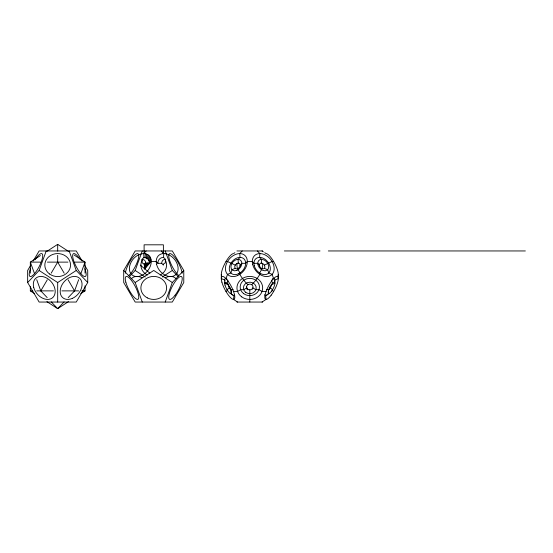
<?xml version="1.0" encoding="UTF-8"?>
<svg xmlns="http://www.w3.org/2000/svg" width="553" height="553" viewBox="0 0 553 553"><rect width="100%" height="100%" fill="white"/><g stroke="black" fill="none" stroke-linecap="round" stroke-linejoin="round"><path stroke-width="0.83" d="M161.303 250.951L163.799 253.571L163.543 257.387L165.485 259.329A6.422 4.645 49.6 0 0 161.711 263.297L157.875 263.346L156.236 261.521L151.252 261.521A12.857 9.304 -49.6 0 1 139.169 276.327A12.857 9.304 -49.6 0 1 129.616 266.276A12.857 9.304 -49.6 0 1 143.697 253.571C148.004 253.35 151.501 257.318 151.252 261.521L144.699 268.806L144.893 263.774M145.121 257.905L145.28 253.716M165.485 259.329L165.236 263.138A3.207 2.323 49.6 0 0 163.349 265.122L161.711 263.297M261.299 263.138L261.548 259.329L259.606 257.387L259.855 253.571L257.366 250.951M231.209 289.862L230.808 293.671L233.947 295.613L233.546 299.429L237.576 302.049M151.121 259.855L144.699 268.806L145.494 263.097M146.172 258.21L146.745 254.138M238.315 268.329L238.06 269.726L240.009 272.982L239.753 274.378C242.096 278.159 244.661 281.726 247.924 284.671M144.361 263.726L144.699 268.806L146.075 263.048M147.063 258.935L148.052 254.822M148.135 262.806L144.699 268.806L146.649 263.104M148.045 259.025L149.165 255.769M84.74 265.405L87.72 270.472L87.72 282.528L76.245 302.049L39.125 302.049L27.65 282.528L39.125 270.472L46.21 250.951M68.178 297.618L74.586 290.878L78.65 279.694M80.973 273.306L85.031 262.122L74.24 255.106M129.443 276.5L135.181 270.472L142.273 250.951M165.216 302.049L172.308 282.528L183.776 270.472L172.308 250.951L135.181 250.951L123.713 270.472L123.713 282.528L135.181 302.049L172.308 302.049L183.776 282.528L183.776 270.472M228.03 280.668L227.027 283.274L228.182 283.972M144.699 268.806L147.381 262.875M148.384 260.65L150.063 256.938M148.999 261.313L150.72 258.313M30.622 265.405L27.65 270.472L27.65 282.528M33.173 261.071L39.125 250.951L76.245 250.951L82.197 261.071M47.192 297.618L40.784 290.878L47.282 279.818M51.18 273.182L57.685 262.122L57.685 255.355M145.778 263.297L144.139 265.122A3.207 2.323 -49.6 0 0 142.252 263.138L142.003 259.329L143.946 257.387A9.643 6.975 -49.6 0 1 149.614 263.346L145.778 263.297A6.422 4.645 -49.6 0 0 142.003 259.329M240.196 265.122L241.841 263.297L245.67 263.346L247.315 261.521L252.299 261.521L253.938 263.346L257.774 263.297L259.412 265.122M64.093 301.91L57.685 308.65L46.887 301.634M146.186 250.951L143.697 253.571L143.974 257.802M242.249 250.951L239.753 253.571L240.009 257.387L238.06 259.329L238.315 263.138M227.027 289.703L229.329 287.878M225.983 291.479L227.705 290.111M251.691 284.671C254.947 281.726 257.511 278.159 259.855 274.378L259.606 272.982L261.548 269.726L261.299 268.329M40.41 255.576L30.332 262.122L30.332 273.12M46.887 251.366L57.685 244.35L68.482 251.366M57.685 302.049L57.685 282.528L76.245 270.472L69.153 250.951M68.482 301.634L57.685 308.65L51.27 301.91M80.717 293.684L85.031 290.878L85.031 285.804M142.273 302.049L135.181 282.528L153.748 270.472L172.308 282.528M162.312 276.963L172.308 270.472L165.216 250.951M233.546 253.571L234.887 252.7M262.039 302.049L266.069 299.429L265.661 295.613L268.806 293.671L268.481 290.622M272.477 279.32L273.624 278.622L272.09 274.378L268.779 272.982L267.659 269.726L264.348 268.329M246.756 287.878L243.693 289.703L240.638 289.654L237.576 291.479L233.546 291.479M264.348 265.122L272.09 261.521L273.624 261.521M235.267 268.329L231.956 269.726L230.836 272.982L227.525 274.378L225.983 278.622L227.131 279.32M271.447 284.671L274.917 283.274L274.834 280.018L278.297 278.622L278.297 274.378M230.808 289.703L233.166 289.668M236.947 250.951L262.668 250.951M284.353 250.951L319.993 250.951M328.33 250.951L525.35 250.951M144.575 253.039L144.105 253.039L144.105 244.813L163.384 244.813L163.384 253.039L162.914 253.039M225.983 261.521L227.525 261.521L235.267 265.122M40.59 262.122L30.332 262.122L34.397 273.306M47.427 262.122L67.936 262.122M74.779 262.122L85.031 262.122L85.031 273.12M30.332 286.648L30.332 290.878L32.745 290.878M36.761 290.878L53.461 290.878M61.908 290.878L78.602 290.878M81.816 290.878L85.031 290.878M266.069 291.479L262.039 291.479L258.977 289.654L255.915 289.703L252.852 287.878A12.857 9.304 -49.6 0 0 252.534 289.129M236.947 302.049L262.668 302.049M266.449 289.668L268.806 289.703M228.161 284.671L224.698 283.274L224.781 280.018L221.311 278.622L221.311 274.378M262.039 250.951L263.38 251.822M264.721 252.7L266.069 253.571A12.857 3.553 62.3 0 1 274.606 263.276A12.857 3.553 62.3 0 1 277.965 276.016M135.181 270.472L145.176 276.963M39.125 270.472L57.685 282.528M30.332 290.878L34.652 293.684M270.286 287.878L272.581 289.703M271.903 290.111L273.624 291.479M140.31 265.074L149.87 273.203M172.308 270.472L178.045 276.5M123.713 270.472L135.181 282.528M76.245 270.472L87.72 282.528M57.685 262.122L64.183 273.182M68.088 279.818L74.586 290.878M271.578 280.668L272.581 283.274M36.719 279.694L40.784 290.878M249.804 289.862L249.804 302.049M57.685 244.35L57.685 251.117M178.55 275.325A12.857 3.553 62.3 0 1 169.163 258.811A12.857 3.553 62.3 0 1 173.725 256.136A12.857 3.553 62.3 0 1 182.158 273.21M125.337 273.21A12.857 3.553 -62.3 0 1 133.764 256.136A12.857 3.553 -62.3 0 1 138.326 258.811A12.857 3.553 -62.3 0 1 128.946 275.325M165.202 259.855A12.857 11.502 0 0 1 160.176 275.035M147.312 275.035A12.857 11.502 0 0 1 142.287 259.855M131.462 278.622A12.857 9.304 49.6 0 1 142.024 277.675M165.465 277.675A12.857 9.304 -49.6 0 1 176.027 278.622M157.875 263.346A9.643 6.975 49.6 0 1 163.543 257.387M234.672 295.191A9.643 2.668 62.3 0 1 231.417 293.968M224.843 280.896A9.643 2.668 62.3 0 1 225.748 278.366M231.451 289.717A3.207 0.885 62.3 0 1 229.454 288.092A3.207 0.885 62.3 0 1 228.182 284.436M272.062 279.306A9.643 2.668 -62.3 0 1 274.585 281.926M268.198 293.968A9.643 2.668 -62.3 0 1 264.756 294.673M271.267 284.159A3.207 0.885 -62.3 0 1 270.645 287.214A3.207 0.885 -62.3 0 1 268.399 289.862M269.94 286.993A9.643 6.975 -49.6 0 1 268.779 289.654M230.836 289.654A9.643 6.975 49.6 0 1 229.668 286.993M221.394 275.325A12.857 3.553 -62.3 0 1 225.002 263.276A12.857 3.553 -62.3 0 1 232.854 253.716M246.368 286.724A12.857 9.304 49.6 0 1 247.177 289.724M262.509 263.276A12.857 11.502 0 0 1 262.039 268.627M237.576 268.627A12.857 11.502 0 0 1 237.106 263.276M240.161 266.007A9.643 8.627 0 0 1 240.285 264.659M259.329 264.659A9.643 8.627 0 0 1 259.447 266.007M34.894 259.855A12.857 3.553 -62.3 0 1 42.678 256.53A12.857 3.553 -62.3 0 1 33.526 274.723A12.857 3.553 -62.3 0 1 30.484 268.627M84.886 268.627A12.857 3.553 62.3 0 1 81.837 274.723A12.857 3.553 62.3 0 1 72.692 256.53A12.857 3.553 62.3 0 1 80.475 259.855M125.835 282.175A12.857 3.553 62.3 0 0 137.483 299.429A12.857 3.553 62.3 0 0 132.72 282.175A12.857 3.553 62.3 0 0 125.835 282.175M156.61 264.472A12.857 9.304 49.6 0 0 174.914 275.325A12.857 9.304 49.6 0 0 170.006 255.431A12.857 9.304 49.6 0 0 156.61 264.472M147.312 297.887A12.857 11.502 0 0 0 166.605 287.926A12.857 11.502 0 0 0 147.312 277.965A12.857 11.502 0 0 0 147.312 297.887M175.121 295.164A12.857 3.553 -62.3 0 0 181.502 276.562A12.857 3.553 -62.3 0 0 169.806 292.046A12.857 3.553 -62.3 0 0 175.121 295.164M221.898 282.175A12.857 3.553 62.3 0 0 233.546 299.429A12.857 3.553 62.3 0 0 228.783 282.175A12.857 3.553 62.3 0 0 221.898 282.175M241.709 296.864A12.857 11.502 0 0 0 262.509 289.724A12.857 11.502 0 0 0 245.2 277.184A12.857 11.502 0 0 0 241.709 296.864M224.988 285.051A6.422 1.777 62.3 0 0 230.808 293.671A6.422 1.777 62.3 0 0 228.424 285.051A6.422 1.777 62.3 0 0 224.988 285.051M243.735 293.691A9.643 8.627 0 0 0 259.329 288.341A9.643 8.627 0 0 0 246.348 278.94A9.643 8.627 0 0 0 243.735 293.691M245.76 292.392A6.422 5.744 0 0 0 256.15 288.825A6.422 5.744 0 0 0 247.502 282.562A6.422 5.744 0 0 0 245.76 292.392M247.785 289.219A3.207 2.869 0 0 0 252.97 287.442A3.207 2.869 0 0 0 248.656 284.318A3.207 2.869 0 0 0 247.785 289.219M271.184 295.164A12.857 3.553 -62.3 0 0 277.565 276.562A12.857 3.553 -62.3 0 0 265.869 292.046A12.857 3.553 -62.3 0 0 271.184 295.164M271.364 291.542A6.422 1.777 -62.3 0 0 274.551 282.251A6.422 1.777 -62.3 0 0 268.703 289.986A6.422 1.777 -62.3 0 0 271.364 291.542M237.52 275.581A12.857 9.304 -49.6 0 0 245.228 255.769A12.857 9.304 -49.6 0 0 226.377 263.871A12.857 9.304 -49.6 0 0 237.52 275.581M238.329 273.887A9.643 6.975 -49.6 0 0 244.108 259.032A9.643 6.975 -49.6 0 0 229.979 265.108A9.643 6.975 -49.6 0 0 238.329 273.887M236.947 270.32A6.422 4.645 -49.6 0 0 240.797 260.428A6.422 4.645 -49.6 0 0 231.382 264.472A6.422 4.645 -49.6 0 0 236.947 270.32M237.755 268.627A3.207 2.323 -49.6 0 0 239.677 263.691A3.207 2.323 -49.6 0 0 234.977 265.71A3.207 2.323 -49.6 0 0 237.755 268.627M252.673 264.472A12.857 9.304 49.6 0 0 270.97 275.325A12.857 9.304 49.6 0 0 266.069 255.431A12.857 9.304 49.6 0 0 252.673 264.472M254.221 265.558A9.643 6.975 49.6 0 0 267.942 273.694A9.643 6.975 49.6 0 0 264.265 258.776A9.643 6.975 49.6 0 0 254.221 265.558M257.961 264.776A6.422 4.645 49.6 0 0 267.099 270.196A6.422 4.645 49.6 0 0 264.652 260.256A6.422 4.645 49.6 0 0 257.961 264.776M259.509 265.855A3.207 2.323 49.6 0 0 264.071 268.564A3.207 2.323 49.6 0 0 262.848 263.601A3.207 2.323 49.6 0 0 259.509 265.855M33.685 287.325A12.857 9.304 49.6 0 0 51.989 298.178A12.857 9.304 49.6 0 0 47.081 278.277A12.857 9.304 49.6 0 0 33.685 287.325M72.256 298.433A12.857 9.304 -49.6 0 0 79.964 278.622A12.857 9.304 -49.6 0 0 61.12 286.724A12.857 9.304 -49.6 0 0 72.256 298.433M49.59 274.012A12.857 11.502 0 0 0 70.383 266.871A12.857 11.502 0 0 0 53.074 254.339A12.857 11.502 0 0 0 49.59 274.012"/></g></svg>
